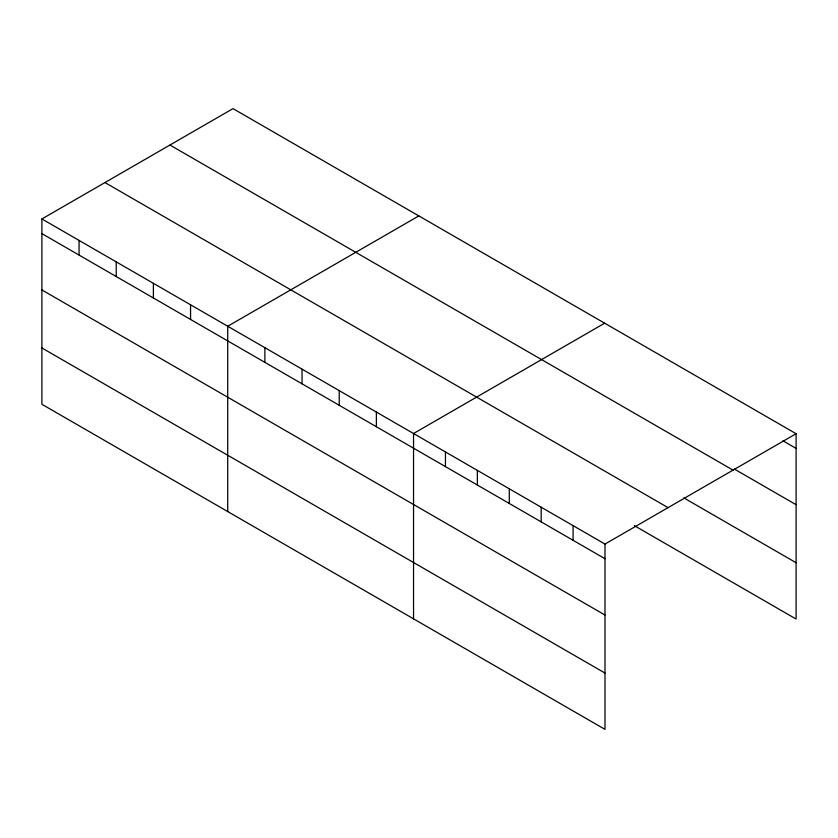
<?xml version="1.0" encoding="UTF-8"?>
<svg xmlns="http://www.w3.org/2000/svg" width="838" height="838" viewBox="0 0 838 838"><rect width="100%" height="100%" fill="white"/><g stroke="black" fill="none" stroke-linecap="round" stroke-linejoin="round"><path stroke-width="1.26" d="M41.9 218.959L604.994 544.061L604.994 729.374L41.9 404.283L41.9 218.959L233.006 108.626L796.1 433.717L796.1 619.041L634.356 525.656M418.822 215.911L227.716 326.244L227.716 511.557M604.648 323.185L413.543 433.518L413.543 618.842M604.994 544.061L796.1 433.717M782.902 440.767L796.1 448.393M734.486 469.133L796.1 504.706M169.936 145.037L733.03 470.128M683.871 497.929L796.1 562.727M104.97 182.548L668.064 507.65M41.9 233.624L604.994 558.726M41.9 289.938L604.994 615.04M41.9 347.959L604.994 673.061M573.087 525.636L573.087 540.301M541.18 507.21L541.18 521.875M509.274 488.784L509.274 503.46M477.356 470.369L477.356 485.034M445.449 451.944L445.449 466.609M376.377 412.066L376.377 426.731M339.212 390.613L339.212 405.278M302.047 369.149L302.047 383.814M264.881 347.697L264.881 362.362M190.561 304.781L190.561 319.446M153.396 283.328L153.396 297.993M116.231 261.865L116.231 276.54M79.065 240.412L79.065 255.077"/></g></svg>
